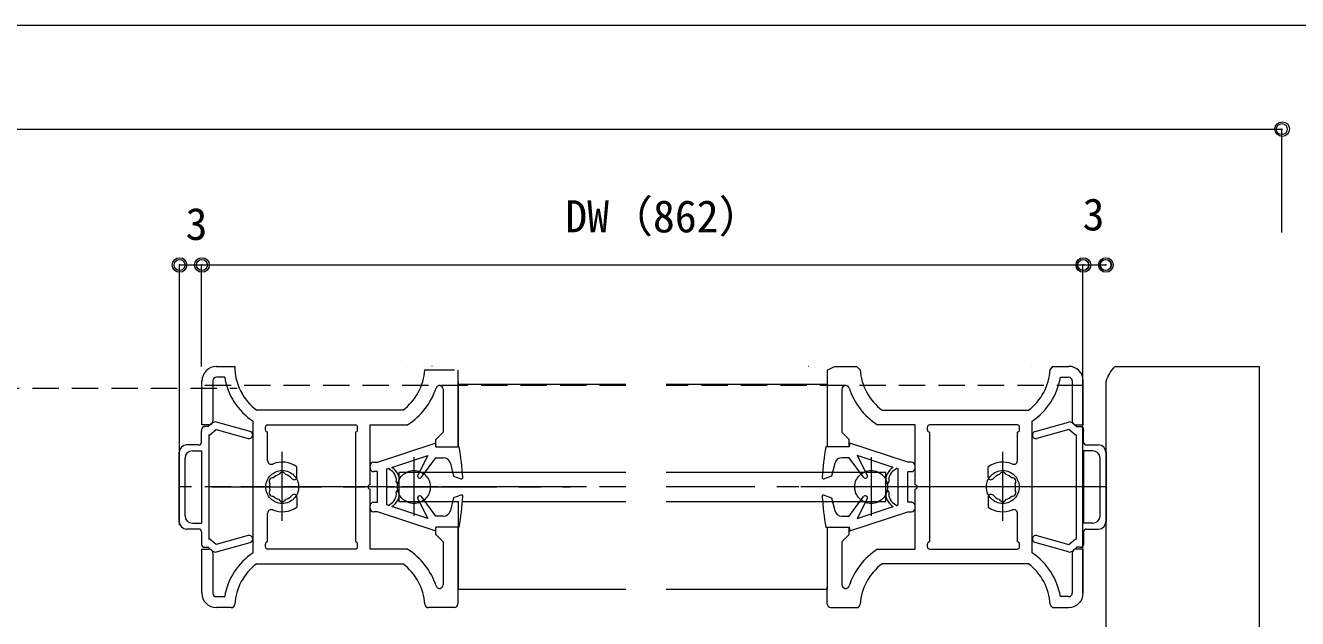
# Model space of a CAD drawing. Units: millimetres on the paper, enlarged 5 times, with parts at other scales. Extents: x -992 to 1008, y -685 to 700.
# Drawn here: x -240 to 49.8, y -186.5 to -51.2 of the extents above; entities that cross this region are included whole.
import ezdxf
from ezdxf.enums import TextEntityAlignment as Align

# ---------------------------------------------------------------- set-up
doc = ezdxf.new("R2010")
doc.units = ezdxf.units.MM
doc.header["$LTSCALE"] = 5
doc.header["$PDMODE"] = 32
doc.header["$PDSIZE"] = 2.5
for name, pattern in [('CHAIN1', [8, 5, -1, 1, -1]), ('DASHED1', [1.8, 1.2, -0.6]), ('DOUBLE_CHAIN1', [8.8, 5, -1, 0.6, -0.6, 0.6, -1])]:
    doc.linetypes.add(name, pattern=pattern)
for name, color, linetype, lineweight in [('1-0_H-SYM', 7, 'Continuous', 20), ('1-1_0', 7, 'Continuous', 20), ('2-0_18', 7, 'Continuous', 18)]:
    doc.layers.add(name, color=color, linetype=linetype, lineweight=lineweight)
doc.styles.add('ＭＳ ゴシック', font='')
doc.styles.get('ＭＳ ゴシック').set_extended_font_data('MS Gothic')

msp = doc.modelspace()

# ---------------------------------------------------------------- linework, layer by layer
at = {"layer": '1-0_H-SYM'}
msp.add_line((197.5, -51.25), (-967.5, -51.25), dxfattribs=at)
msp.add_line((197.5, -51.25), (-967.5, -51.25), dxfattribs=at)
at = {"layer": '1-1_0'}
msp.add_line((197.5, -51.25), (-967.5, -51.25), dxfattribs=at)
msp.add_line((197.5, -51.25), (-967.5, -51.25), dxfattribs=at)
at = {"layer": '2-0_18', "color": 4}
for p, q in [((-633.564, -74.895), (46.243, -74.895)), ((-204.92, -105.866), (-199.828, -105.866)), ((-0.642, -105.866), (1.025, -105.866)), ((4.482, -105.866), (6.149, -105.866))]:
    msp.add_line(p, q, dxfattribs=at)
at = {"layer": '2-0_18', "color": 4, "lineweight": 9}
for p, q in [((46.243, -98.442), (46.243, -74.895)), ((-204.92, -165.082), (-204.92, -105.866)), ((-199.92, -105.866), (6.149, -105.866)), ((0.932, -180.64), (0.932, -105.866)), ((-199.92, -128.973), (-199.92, -112.508))]:
    msp.add_line(p, q, dxfattribs=at)
at = {"layer": '2-0_18', "lineweight": 20}
for p, q in [((-196.547, -128.973), (-192.33, -128.973)), ((-149.046, -129.754), (-142.242, -129.754)), ((-57.335, -129.806), (-55.689, -128.973)), ((-55.689, -128.973), (-50.694, -128.973)), ((-49.811, -129.754), (-50.752, -128.922)), ((-6.527, -129.754), (-5.882, -128.922)), ((-5.921, -128.973), (-2.31, -128.973)), ((8.175, -128.973), (41.149, -128.973)), ((41.149, -382.307), (41.149, -128.973)), ((-199.854, -132.307), (-199.854, -132.277)), ((-141.371, -147.306), (-141.371, -132.488)), ((6.149, -132.497), (6.149, -377.463)), ((-204.92, -165.082), (-204.92, -148.032)), ((6.243, -148.476), (6.243, -164.521)), ((-141.371, -156.473), (-141.371, -156.473)), ((6.148, -156.473), (6.243, -156.473)), ((-141.371, -179.807), (-141.371, -159.807)), ((-57.335, -183.14), (-57.335, -179.416))]:
    msp.add_line(p, q, dxfattribs=at)
at = {"layer": '2-0_18'}
for p, q in [((-141.521, -129.806), (-141.521, -147.306)), ((-57.335, -129.806), (-57.335, -147.306)), ((-199.854, -142.306), (-199.854, -132.307)), ((-197.354, -132.307), (-197.354, -141.473)), ((-194.645, -131.473), (-196.521, -131.473)), ((-103.203, -133.14), (-141.521, -133.14)), ((-57.335, -133.14), (-94.017, -133.14)), ((-4.212, -131.473), (-2.335, -131.473)), ((-1.502, -132.307), (-1.502, -141.473)), ((0.998, -142.306), (0.998, -132.307)), ((-144.854, -134.177), (-144.854, -143.973)), ((-54.002, -134.177), (-54.002, -143.973)), ((-154.021, -138.973), (-187.355, -138.973)), ((-44.835, -138.973), (-11.502, -138.973)), ((-197.392, -141.87), (-198.42, -142.723)), ((-188.863, -143.803), (-196.485, -141.677)), ((-188.188, -155.973), (-188.188, -141.445)), ((-10.669, -155.973), (-10.669, -141.445)), ((-9.994, -143.803), (-2.372, -141.677)), ((-1.464, -141.87), (-0.436, -142.723)), ((-199.92, -143.456), (-199.92, -143.723)), ((-199.92, -146.223), (-199.92, -143.723)), ((-198.188, -142.306), (-199.854, -142.306)), ((-198.42, -142.723), (-199.258, -142.723)), ((-198.253, -144.557), (-198.253, -168.39)), ((-185.355, -143.473), (-185.355, -142.806)), ((-184.855, -142.306), (-164.854, -142.306)), ((-184.855, -150.473), (-184.855, -143.973)), ((-164.854, -143.973), (-164.854, -168.973)), ((-164.355, -143.473), (-164.355, -142.806)), ((-146.521, -145.64), (-144.854, -143.973)), ((-52.335, -145.64), (-54.002, -143.973)), ((-34.502, -143.473), (-34.502, -142.806)), ((-14.002, -142.306), (-34.002, -142.306)), ((-34.002, -143.973), (-34.002, -168.973)), ((-14.002, -150.473), (-14.002, -143.973)), ((-13.502, -143.473), (-13.502, -142.806)), ((-0.669, -142.306), (0.998, -142.306)), ((-0.603, -144.557), (-0.603, -168.39)), ((-0.436, -142.723), (0.401, -142.723)), ((1.064, -143.456), (1.064, -143.723)), ((1.064, -146.223), (1.064, -143.723)), ((-200.587, -146.89), (-203.338, -146.89)), ((-159.855, -150.807), (-146.688, -146.473)), ((-146.688, -146.473), (-146.521, -147.306)), ((-146.521, -147.306), (-146.521, -145.64)), ((-146.521, -147.306), (-141.188, -147.306)), ((-52.335, -147.306), (-57.669, -147.306)), ((-52.335, -147.306), (-52.335, -145.64)), ((-52.169, -146.473), (-52.335, -147.306)), ((-39.002, -150.807), (-52.169, -146.473)), ((1.73, -146.89), (4.482, -146.89)), ((-205.005, -164.39), (-205.005, -148.557)), ((-203.672, -163.056), (-203.672, -149.89)), ((-202.005, -148.223), (-199.92, -148.223)), ((-199.92, -148.223), (-199.92, -164.723)), ((-156.572, -152.007), (-148.355, -149.303)), ((-148.355, -149.303), (-150.633, -153.745)), ((-149.784, -154.268), (-146.521, -149.807)), ((-146.521, -149.807), (-144.835, -149.807)), ((-52.335, -149.807), (-54.021, -149.807)), ((-49.072, -154.268), (-52.335, -149.807)), ((-50.502, -149.303), (-48.224, -153.745)), ((-42.284, -152.007), (-50.502, -149.303)), ((1.064, -148.223), (1.064, -164.723)), ((3.148, -148.223), (1.064, -148.223)), ((4.815, -163.056), (4.815, -149.89)), ((-178.188, -154.187), (-178.188, -151.891)), ((-160.688, -150.807), (-159.855, -150.807)), ((-159.855, -152.973), (-160.688, -152.973)), ((-159.855, -159.973), (-159.855, -152.988)), ((-157.688, -152.374), (-157.188, -152.21)), ((-157.188, -152.21), (-157.188, -152.341)), ((-103.203, -153.14), (-154.854, -153.14)), ((-154.854, -159.807), (-154.854, -153.14)), ((-143.215, -151.084), (-142.521, -153.973)), ((-44.002, -153.14), (-94.017, -153.14)), ((-55.642, -151.084), (-56.335, -153.973)), ((-44.002, -159.807), (-44.002, -153.14)), ((-41.669, -152.21), (-41.669, -152.341)), ((-41.169, -152.374), (-41.669, -152.21)), ((-38.169, -150.807), (-39.002, -150.807)), ((-39.002, -152.973), (-38.169, -152.973)), ((-39.002, -159.973), (-39.002, -152.988)), ((-20.669, -154.187), (-20.669, -151.891)), ((-142.521, -153.973), (-140.805, -154.619)), ((-56.335, -153.973), (-58.051, -154.619)), ((-188.188, -171.501), (-188.188, -156.973)), ((-178.188, -158.759), (-178.188, -161.056)), ((-161.521, -170.64), (-161.521, -156.973)), ((-146.521, -163.14), (-149.784, -158.678)), ((-52.335, -163.14), (-49.072, -158.678)), ((-37.335, -170.64), (-37.335, -156.973)), ((-20.669, -158.759), (-20.669, -161.056)), ((-10.669, -171.501), (-10.669, -156.973)), ((-160.688, -159.973), (-159.855, -159.973)), ((-159.855, -162.14), (-160.688, -162.14)), ((-154.854, -159.807), (-141.371, -159.807)), ((-140.451, -159.807), (-103.203, -159.807)), ((-94.017, -159.807), (-44.002, -159.807)), ((-38.169, -159.973), (-39.002, -159.973)), ((-39.002, -162.14), (-38.169, -162.14)), ((-202.005, -164.723), (-199.92, -164.723)), ((-184.855, -168.973), (-184.855, -162.473)), ((-144.835, -163.14), (-146.521, -163.14)), ((-54.021, -163.14), (-52.335, -163.14)), ((-14.002, -168.973), (-14.002, -162.473)), ((3.148, -164.723), (1.064, -164.723)), ((-200.587, -166.057), (-203.347, -166.057)), ((-199.92, -166.723), (-199.92, -167.89)), ((-199.92, -167.89), (-199.92, -169.551)), ((-189.311, -167.538), (-196.596, -169.57)), ((-141.188, -165.64), (-146.521, -165.64)), ((-141.521, -165.64), (-141.521, -183.14)), ((-57.669, -165.64), (-52.335, -165.64)), ((-57.335, -165.64), (-57.335, -179.807)), ((-9.546, -167.538), (-2.26, -169.57)), ((1.064, -166.723), (1.064, -167.89)), ((1.064, -167.89), (1.064, -169.551)), ((1.73, -166.057), (4.491, -166.057)), ((-199.854, -180.64), (-199.854, -170.64)), ((-199.854, -170.64), (-198.188, -170.64)), ((-199.257, -170.223), (-198.42, -170.223)), ((-198.42, -170.223), (-197.392, -171.076)), ((-198.02, -168.39), (-198.253, -168.39)), ((-196.596, -169.57), (-198.02, -168.39)), ((-196.485, -171.27), (-188.863, -169.143)), ((-185.355, -170.14), (-185.355, -169.473)), ((-164.854, -170.64), (-184.855, -170.64)), ((-164.355, -170.14), (-164.355, -169.473)), ((-152.982, -170.64), (-161.521, -170.64)), ((-144.854, -168.973), (-144.854, -178.769)), ((-54.002, -168.973), (-54.002, -178.769)), ((-45.874, -170.64), (-37.335, -170.64)), ((-34.502, -170.14), (-34.502, -169.473)), ((-34.002, -170.64), (-14.002, -170.64)), ((-13.502, -170.14), (-13.502, -169.473)), ((-2.372, -171.27), (-9.994, -169.143)), ((-2.26, -169.57), (-0.837, -168.39)), ((-0.436, -170.223), (-1.464, -171.076)), ((-0.837, -168.39), (-0.603, -168.39)), ((0.998, -170.64), (-0.669, -170.64)), ((0.4, -170.223), (-0.436, -170.223)), ((0.998, -180.67), (0.998, -170.64)), ((-197.354, -171.473), (-197.354, -180.64)), ((-1.502, -171.473), (-1.502, -180.64)), ((-187.355, -173.973), (-154.021, -173.973)), ((-11.502, -173.973), (-44.835, -173.973)), ((-196.521, -181.473), (-194.645, -181.473)), ((-141.521, -179.807), (-103.203, -179.807)), ((-141.521, -179.807), (-141.521, -179.807)), ((-94.017, -179.807), (-89.964, -179.807)), ((-89.964, -179.807), (-57.335, -179.807)), ((-2.335, -181.473), (-4.212, -181.473)), ((-196.213, -183.973), (-196.521, -183.973)), ((-193.162, -183.973), (-196.213, -183.973)), ((-142.354, -183.973), (-148.214, -183.973)), ((-56.502, -183.973), (-50.643, -183.973)), ((-5.695, -183.973), (-2.335, -183.973))]:
    msp.add_line(p, q, dxfattribs=at)
at = {"layer": '2-0_18', "linetype": 'DASHED1', "lineweight": 20}
for p, q in [((-103.203, -133.321), (-199.854, -133.321)), ((0.998, -133.321), (-94.017, -133.321)), ((-778.439, -133.973), (-191.816, -133.973))]:
    msp.add_line(p, q, dxfattribs=at)
at = {"layer": '2-0_18', "linetype": 'DOUBLE_CHAIN1'}
for p, q in [((-188.188, -169.806), (-188.188, -143.14)), ((-10.669, -169.806), (-10.669, -143.14))]:
    msp.add_line(p, q, dxfattribs=at)
at = {"layer": '2-0_18', "linetype": 'CHAIN1'}
for p, q in [((-181.521, -164.195), (-181.521, -148.498)), ((-151.521, -149.702), (-151.521, -163.036)), ((-47.335, -149.702), (-47.335, -163.036)), ((-17.335, -164.195), (-17.335, -148.498)), ((-197.612, -156.473), (-115.945, -156.473)), ((-115.945, -156.473), (-197.612, -156.473)), ((6.148, -156.473), (-94.017, -156.473)), ((-9.163, -156.473), (-63.327, -156.473))]:
    msp.add_line(p, q, dxfattribs=at)
at = {"layer": '2-0_18', "linetype": 'DASHED1'}
msp.add_line((-103.203, -156.473), (-205.005, -156.473), dxfattribs=at)
at = {"layer": '2-0_18', "color": 4, "lineweight": 9}
msp.add_lwpolyline([(-199.92, -112.508), (-199.92, -108.587), (-199.92, -105.866)], dxfattribs=at)
at = {"layer": '2-0_18'}
for points in [[(-198.253, -144.557), (-198.02, -144.557), (-196.596, -143.376), (-189.311, -145.409)], [(-161.521, -155.973), (-161.521, -142.306), (-152.982, -142.306)], [(-37.335, -155.973), (-37.335, -142.306), (-45.874, -142.306)], [(-0.603, -144.557), (-0.837, -144.557), (-2.26, -143.376), (-9.546, -145.409)], [(-157.188, -160.606), (-157.188, -160.737), (-157.688, -160.572), (-157.688, -152.374)], [(-41.669, -160.606), (-41.669, -160.737), (-41.169, -160.572), (-41.169, -152.374)], [(-150.633, -159.202), (-148.355, -163.644), (-156.572, -160.939)], [(-140.805, -158.328), (-142.521, -158.973), (-143.215, -161.862)], [(-58.051, -158.328), (-56.335, -158.973), (-55.642, -161.862)], [(-48.224, -159.202), (-50.502, -163.644), (-42.284, -160.939)], [(-146.521, -165.64), (-146.688, -166.473), (-159.855, -162.14)], [(-52.335, -165.64), (-52.169, -166.473), (-39.002, -162.14)], [(-144.854, -168.973), (-146.521, -167.306), (-146.521, -165.64)], [(-54.002, -168.973), (-52.335, -167.306), (-52.335, -165.64)]]:
    msp.add_lwpolyline(points, dxfattribs=at)
at = {"layer": '2-0_18', "color": 4}
for centre in [(46.336, -74.895), (-204.92, -105.866), (-199.828, -105.866), (1.025, -105.866), (6.149, -105.866)]:
    msp.add_circle(centre, 1.667, dxfattribs=at)
at = {"layer": '2-0_18', "linetype": 'DOUBLE_CHAIN1'}
for centre in [(-181.521, -156.473), (-151.521, -156.473), (-47.335, -156.473), (-17.335, -156.473)]:
    msp.add_circle(centre, 3.75, dxfattribs=at)
at = {"layer": '2-0_18'}
for centre, radius, start, end in [((-196.492, -132.334), 3.333, 90, 180), ((-196.521, -132.307), 3.333, 90, 90.44381), ((-179.854, -128.973), 12.5, 180.00092, 233.13009), ((-161.521, -128.973), 12.5, 306.86988, 356.41667), ((-153.28, -129.806), 0.833, 90, 91.3559), ((-147.42, -129.806), 0.833, 88.6441, 90), ((-61.568, -129.806), 0.833, 90, 91.3559), ((-55.708, -129.806), 0.833, 88.6441, 90), ((-37.335, -128.973), 12.5, 183.58333, 233.13012), ((-19.002, -128.973), 12.5, 306.86991, 356.41669), ((-10.761, -129.806), 0.833, 90, 91.3559), ((-2.335, -132.307), 3.333, 0, 90), ((-196.521, -132.307), 3.333, 179.48753, 180), ((-196.521, -132.307), 0.833, 90, 180), ((-179.854, -128.973), 15, 189.59405, 236.251), ((-19.002, -128.973), 15, 303.749, 350.40595), ((-2.335, -132.307), 0.833, 0, 90), ((-161.521, -128.973), 15.833, 302.63688, 341.80511), ((-145.688, -134.177), 0.833, 0, 161.80511), ((-53.169, -134.177), 0.833, 18.19489, 180), ((-37.335, -128.973), 15.833, 198.19489, 237.36312), ((-198.188, -141.473), 0.833, 270, 0), ((-196.754, -142.64), 1, 74.41074, 129.67924), ((-2.103, -142.64), 1, 50.32076, 105.58926), ((-0.669, -141.473), 0.833, 180, 270), ((-199.258, -143.393), 0.667, 83.74692, 185.47778), ((-189.087, -144.606), 0.833, 254.41073, 74.41074), ((-184.855, -142.806), 0.5, 90, 180), ((-184.855, -143.473), 0.5, 180, 270), ((-164.854, -142.806), 0.5, 0, 90), ((-164.854, -143.473), 0.5, 270, 0), ((-34.002, -142.806), 0.5, 90, 180), ((-34.002, -143.473), 0.5, 180, 270), ((-14.002, -142.806), 0.5, 0, 90), ((-14.002, -143.473), 0.5, 270, 0), ((-9.77, -144.606), 0.833, 105.58926, 285.58927), ((0.401, -143.393), 0.667, 354.52222, 96.25308), ((-203.338, -148.557), 1.667, 90, 180), ((-200.587, -146.223), 0.667, 270, 0), ((-223.444, -160.66), 83.333, 4.39027, 9.22102), ((24.588, -160.66), 83.333, 170.77898, 175.60973), ((1.73, -146.223), 0.667, 180, 270), ((4.482, -148.557), 1.667, 0, 90), ((-202.005, -149.89), 1.667, 90, 180), ((-184.021, -150.473), 0.833, 180, 292.61985), ((-144.835, -151.473), 1.667, 13.49573, 90), ((-54.021, -151.473), 1.667, 90, 166.50427), ((-14.835, -150.473), 0.833, 247.38015, 0), ((3.148, -149.89), 1.667, 0, 90), ((-181.521, -156.473), 5.667, 53.96811, 112.61985), ((-181.521, -153.973), 0.833, 22.02431, 157.97567), ((-160.688, -151.64), 0.833, 90, 180), ((-160.688, -152.14), 0.833, 180, 270), ((-157.021, -152.341), 0.167, 180, 245.68424), ((-158.188, -154.923), 2.667, 352.65043, 65.68425), ((-158.188, -154.923), 3.333, 352.65043, 61.00494), ((-40.669, -154.923), 3.333, 118.99506, 187.34957), ((-40.669, -154.923), 2.667, 114.31575, 187.34957), ((-41.835, -152.341), 0.167, 294.31576, 0), ((-38.169, -151.64), 0.833, 0, 90), ((-38.169, -152.14), 0.833, 270, 0), ((-17.335, -156.473), 5.667, 67.38015, 126.03189), ((-17.335, -153.973), 0.833, 22.02433, 157.97569), ((-183.686, -155.223), 0.833, 82.02431, 217.97567), ((-181.521, -156.473), 2.917, 165.35887, 194.64111), ((-181.521, -156.473), 2.917, 105.35887, 134.64111), ((-181.521, -156.473), 2.917, 40.1841, 74.64111), ((-178.814, -154.187), 0.626, 220.18409, 0), ((-161.521, -156.473), 0.5, 90, 270), ((-155.213, -155.306), 0.333, 172.65043, 352.65043), ((-150.188, -153.973), 0.5, 152.84901, 323.82075), ((-140.688, -154.307), 0.333, 249.3903, 4.39027), ((-58.169, -154.307), 0.333, 175.60973, 290.6097), ((-48.669, -153.973), 0.5, 216.17925, 27.15099), ((-43.644, -155.306), 0.333, 187.34957, 7.34957), ((-37.335, -156.473), 0.5, 270, 90), ((-20.042, -154.187), 0.626, 180, 319.81591), ((-17.335, -156.473), 2.917, 105.35889, 139.8159), ((-17.335, -156.473), 2.917, 45.35889, 74.64113), ((-15.17, -155.223), 0.833, 322.02433, 97.97569), ((-17.335, -156.473), 2.917, 345.35889, 14.64113), ((-183.686, -157.723), 0.833, 142.0243, 277.97567), ((-181.521, -156.473), 2.917, 225.35887, 254.64111), ((-181.521, -158.973), 0.833, 202.0243, 337.97567), ((-181.521, -156.473), 2.917, 285.35887, 319.81588), ((-178.814, -158.759), 0.626, 0, 139.81588), ((-158.188, -158.024), 2.667, 294.31573, 7.34955), ((-158.188, -158.024), 3.333, 298.99504, 7.34955), ((-155.213, -157.64), 0.333, 7.34955, 187.34954), ((-150.188, -158.973), 0.5, 36.17923, 207.15097), ((-223.444, -152.286), 83.333, 350.77896, 355.60971), ((-140.688, -158.64), 0.333, 355.60971, 110.60968), ((-58.169, -158.64), 0.333, 69.39032, 184.39029), ((24.588, -152.286), 83.333, 184.39029, 189.22104), ((-48.669, -158.973), 0.5, 332.84903, 143.82077), ((-40.669, -158.024), 3.333, 172.65045, 241.00496), ((-43.644, -157.64), 0.333, 352.65046, 172.65045), ((-40.669, -158.024), 2.667, 172.65045, 245.68427), ((-20.042, -158.759), 0.626, 40.18412, 180), ((-17.335, -156.473), 2.917, 220.18412, 254.64113), ((-17.335, -158.973), 0.833, 202.02433, 337.9757), ((-17.335, -156.473), 2.917, 285.35889, 314.64113), ((-15.17, -157.723), 0.833, 262.02433, 37.9757), ((-184.021, -162.473), 0.833, 67.38013, 180), ((-181.521, -156.473), 5.667, 247.38012, 306.03187), ((-160.688, -160.807), 0.833, 90, 180), ((-160.688, -161.307), 0.833, 180, 270), ((-157.021, -160.606), 0.167, 114.31573, 180), ((-144.835, -161.473), 1.667, 270, 346.50425), ((-54.021, -161.473), 1.667, 193.49575, 270), ((-41.835, -160.606), 0.167, 0, 65.68427), ((-38.169, -160.807), 0.833, 0, 90), ((-38.169, -161.307), 0.833, 270, 0), ((-17.335, -156.473), 5.667, 233.96813, 292.61988), ((-14.835, -162.473), 0.833, 0, 112.61987), ((-203.338, -164.39), 1.667, 180, 270), ((-202.005, -163.056), 1.667, 180, 270), ((3.148, -163.056), 1.667, 270, 0), ((4.482, -164.39), 1.667, 270, 0), ((-200.587, -166.723), 0.667, 0, 90), ((-189.087, -168.341), 0.833, 285.58924, 105.58924), ((-9.77, -168.341), 0.833, 74.41076, 254.41076), ((1.73, -166.723), 0.667, 90, 180), ((-199.257, -169.557), 0.667, 179.46746, 274.039), ((-198.188, -171.473), 0.833, 0, 90), ((-184.855, -169.473), 0.5, 90, 180), ((-184.855, -170.14), 0.5, 180, 270), ((-164.854, -169.473), 0.5, 0, 90), ((-164.854, -170.14), 0.5, 270, 0), ((-161.521, -183.973), 15.833, 18.19487, 57.3631), ((-37.335, -183.973), 15.833, 122.6369, 161.80513), ((-34.002, -169.473), 0.5, 90, 180), ((-34.002, -170.14), 0.5, 180, 270), ((-14.002, -169.473), 0.5, 0, 90), ((-14.002, -170.14), 0.5, 270, 0), ((-0.669, -171.473), 0.833, 90, 180), ((0.4, -169.557), 0.667, 265.961, 0.53254), ((-196.754, -170.307), 1, 230.32073, 285.58924), ((-179.854, -183.973), 15, 123.74897, 170.40592), ((-19.002, -183.973), 15, 9.59408, 56.25103), ((-2.103, -170.307), 1, 254.41076, 309.67927), ((-179.854, -183.973), 12.5, 126.86988, 176.41667), ((-161.521, -183.973), 12.5, 3.58331, 53.1301), ((-37.335, -183.973), 12.5, 126.8699, 176.41669), ((-19.002, -183.973), 12.5, 3.58333, 53.13012), ((-145.688, -178.769), 0.833, 198.19487, 0), ((-53.169, -178.769), 0.833, 180, 341.80513), ((-196.521, -180.64), 3.333, 180, 270), ((-196.521, -180.64), 0.833, 180, 270), ((-2.335, -180.64), 3.333, 270, 0), ((-2.335, -180.64), 0.833, 270, 0), ((-193.162, -183.14), 0.833, 270, 356.41667), ((-148.214, -183.14), 0.833, 183.58331, 270), ((-142.354, -183.14), 0.833, 270, 0), ((-56.502, -183.14), 0.833, 180, 270), ((-50.643, -183.14), 0.833, 270, 356.41669), ((-5.695, -183.14), 0.833, 183.58333, 270)]:
    msp.add_arc(centre, radius, start, end, dxfattribs=at)
at = {"layer": '2-0_18', "lineweight": 20}
msp.add_arc((14.168, -134.763), 8.333, 135.98786, 164.2178, dxfattribs=at)
at = {"layer": '2-0_18'}
for p in [(46.243, -74.895), (0.932, -105.866), (6.056, -105.866)]:
    msp.add_point(p, dxfattribs=at)
at = {"layer": '2-0_18', "color": 4}
for p in [(-204.92, -105.866), (-199.828, -105.866), (1.025, -105.866), (6.149, -105.866)]:
    msp.add_point(p, dxfattribs=at)
at = {"layer": '2-0_18', "color": 5}
for p in [(-204.92, -105.866), (-199.828, -105.866), (1.025, -105.866), (6.149, -105.866)]:
    msp.add_point(p, dxfattribs=at)

# ---------------------------------------------------------------- texts
at = {"layer": '2-0_18', "style": 'ＭＳ ゴシック'}
for s, p in [('DW（862）', (-117.033, -100.627)), ('3', (0.844, -100.194)), ('3', (-203.549, -102.359))]:
    msp.add_text(s, height=7.331, dxfattribs=at).set_placement(p, align=Align.BOTTOM_LEFT)

doc.saveas('drawing.dxf')
